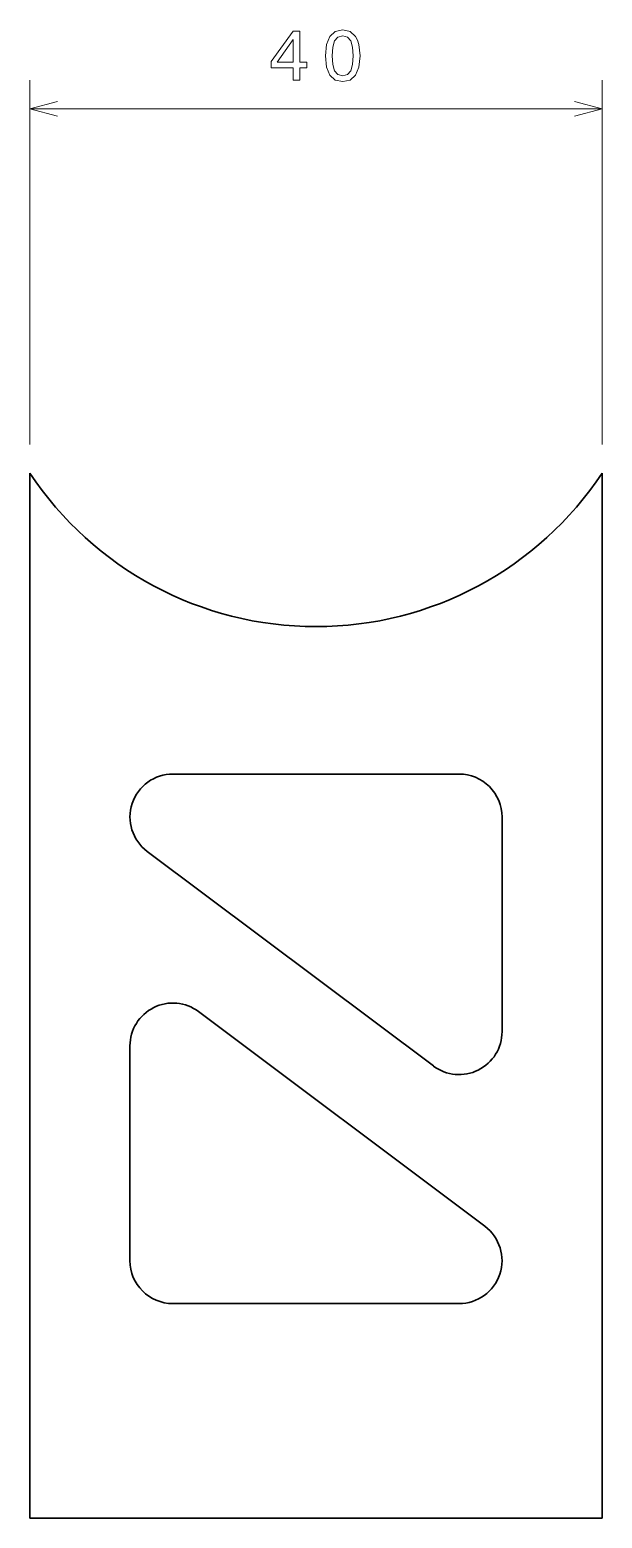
# Model space of a CAD drawing. Extents: x 159 to 199, y 152 to 256.
import ezdxf

# ---------------------------------------------------------------- set-up
doc = ezdxf.new("R2010")
doc.units = 0

msp = doc.modelspace()

# ---------------------------------------------------------------- linework, layer by layer
at = {"color": 7, "lineweight": 13}
for p, q in [((158.599533, 226.881348), (158.599533, 252.330139)), ((198.599533, 226.881348), (198.599533, 252.330139)), ((158.599533, 250.330139), (198.599533, 250.330139))]:
    msp.add_line(p, q, dxfattribs=at)
at = {"color": 7, "lineweight": 35}
for p, q in [((158.599533, 224.881348), (158.599533, 151.847855)), ((198.599533, 151.847855), (198.599533, 224.881348)), ((168.599533, 203.847855), (188.599533, 203.847855)), ((186.79953, 183.447861), (166.79953, 198.447861)), ((170.399536, 187.247849), (190.399536, 172.247849)), ((188.599533, 166.847855), (168.599533, 166.847855)), ((158.599533, 151.847855), (198.599533, 151.847855))]:
    msp.add_line(p, q, dxfattribs=at)
at = {"color": 7, "lineweight": 35, "ltscale": 0.375}
for p, q in [((191.599533, 200.847855), (191.599533, 185.847855)), ((165.599533, 169.847855), (165.599533, 184.847855))]:
    msp.add_line(p, q, dxfattribs=at)
at = {"color": 7, "lineweight": 13}
for points in [[(177.008896, 252.330139), (177.462784, 252.330139), (177.462784, 253.197571), (177.962067, 253.197571), (177.962067, 253.601028), (177.462784, 253.601028), (177.462784, 255.754486), (177.00386, 255.754486), (175.470718, 253.641373), (175.470718, 253.197571), (177.008896, 253.197571)], [(175.894348, 253.601028), (177.008896, 255.169464), (177.008896, 253.601028)], [(179.252121, 254.039795), (179.327774, 253.248001), (179.564804, 252.683167), (179.943054, 252.340225), (180.467545, 252.229279), (180.987, 252.340225), (181.365234, 252.683167), (181.597229, 253.248001), (181.677917, 254.039795), (181.597229, 254.826538), (181.501404, 255.139221), (181.365234, 255.396423), (180.987, 255.739349), (180.467545, 255.855347), (179.943054, 255.739349), (179.564804, 255.391373), (179.327774, 254.826538)], [(179.736282, 254.039795), (179.776627, 254.650024), (179.90271, 255.088776), (180.129654, 255.345978), (180.467545, 255.436768), (180.8004, 255.345978), (181.027344, 255.088776), (181.153427, 254.650024), (181.193771, 254.039795), (181.153427, 253.424515), (181.027344, 252.985748), (180.8004, 252.728546), (180.467545, 252.642822), (180.129654, 252.728546), (179.90271, 252.985748), (179.776627, 253.424515)]]:
    msp.add_lwpolyline(points, close=True, dxfattribs=at)
for points in [[(160.531387, 250.847778), (158.599533, 250.330139), (160.531387, 249.8125)], [(196.667679, 249.8125), (198.599533, 250.330139), (196.667679, 250.847778)]]:
    msp.add_lwpolyline(points, dxfattribs=at)
at = {"color": 7, "lineweight": 35}
for centre, radius, start, end in [((178.599533, 238.147858), 24, 213.557315, 326.44269), ((168.599533, 200.847855), 3, 90.000003, 233.130097), ((188.599533, 200.847855), 3, 360, 90.000003), ((168.599533, 184.847855), 3, 53.130102, 179.999995), ((188.599533, 185.847855), 3, 233.130097, 360), ((188.599533, 169.847855), 3, 269.999997, 53.130102), ((168.599533, 169.847855), 3, 180.000005, 269.999997)]:
    msp.add_arc(centre, radius, start, end, dxfattribs=at)

doc.saveas('drawing.dxf')
